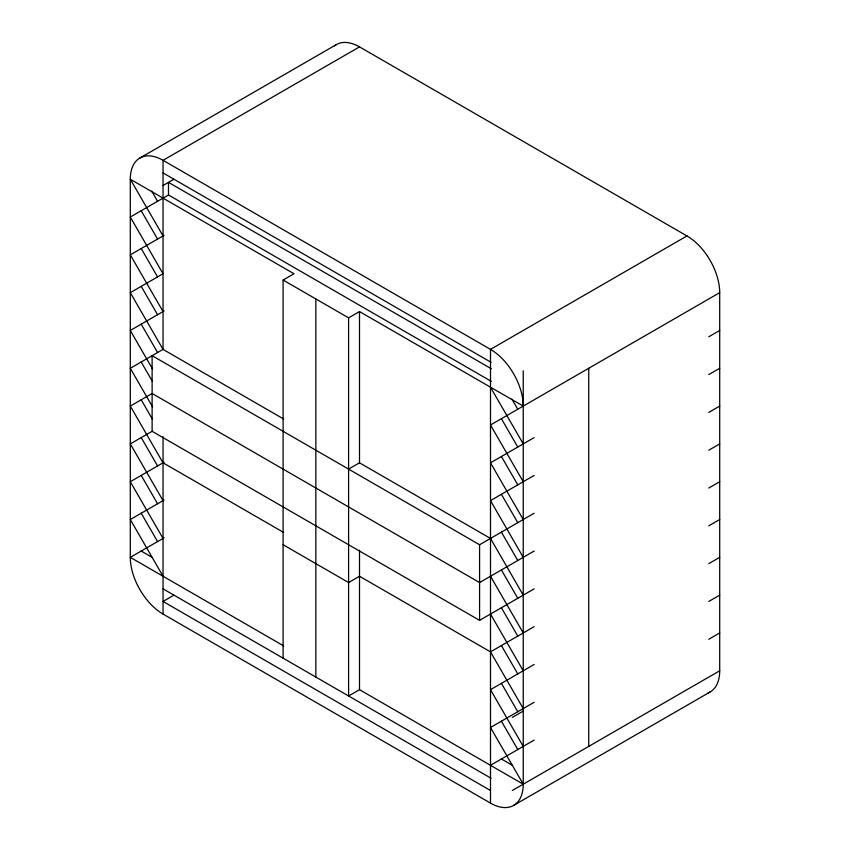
<?xml version="1.0" encoding="UTF-8"?>
<svg xmlns="http://www.w3.org/2000/svg" width="850" height="850" viewBox="0 0 850 850"><rect width="100%" height="100%" fill="white"/><g stroke="black" fill="none" stroke-linecap="round" stroke-linejoin="round"><path stroke-width="1.27" d="M139.878 158.026L336.356 44.593M708.008 692.984A46.314 26.733 60 0 0 719.706 670.778L719.706 292.655A46.314 26.733 60 0 0 686.959 235.939L359.507 46.888L163.041 160.321A46.314 26.733 60 0 0 130.294 179.222L130.294 557.345A46.314 26.733 60 0 0 163.041 614.061L490.493 803.112A46.314 26.733 60 0 0 523.239 784.21L523.239 370.791M163.041 185.523L173.952 179.222M491.353 368.783L168.491 182.378L168.491 194.979L130.294 217.037L163.041 273.753L130.294 292.666L163.041 349.382L283.677 419.029M164.124 235.312L130.294 254.851L163.041 311.567M164.124 310.941L130.294 330.469L152.554 369.038M283.103 658.166L283.103 280.054L294.015 273.753L130.294 179.222L163.041 235.939M534.151 513.219L479.581 544.733L152.118 355.683L152.118 431.301L130.294 443.902L163.041 500.629M283.103 280.054L348.596 317.868L359.507 311.567L523.239 406.087A46.314 26.733 60 0 0 490.493 349.371L163.041 160.321L163.041 349.382L130.294 368.284L152.554 406.853M164.124 462.177L130.294 481.716L163.041 538.433M164.124 499.991L130.294 519.531L163.041 576.247M164.124 537.806L130.294 557.345L283.677 645.894M686.959 235.939L490.493 349.371L490.493 803.112M348.596 469.115L359.507 462.814L490.493 538.433L523.239 595.149M173.952 595.149L163.041 601.449L490.493 790.511M719.706 292.655L490.493 425L523.239 481.716M534.151 437.601L490.493 462.814L523.239 519.531M708.794 336.77L719.706 330.469M534.151 475.416L490.493 500.618L523.239 557.334M708.794 374.584L719.706 368.284M708.794 412.399L719.706 406.098M534.151 551.034L479.581 582.548L152.118 393.486L130.294 406.098L163.041 462.814L283.677 532.461M708.794 450.203L719.706 443.902M534.151 702.281L490.493 727.494L523.239 784.21L359.507 689.679L348.596 695.98L348.596 317.868M152.118 431.301L479.581 620.362L534.151 588.848M708.794 488.017L719.706 481.716M283.103 544.733L348.596 582.548L359.507 576.247L490.493 651.865L534.151 626.662M708.794 525.831L719.706 519.531M534.151 664.466L490.493 689.679L523.239 746.396M708.794 563.646L719.706 557.334M708.794 601.449L719.706 595.149M512.316 717.4L523.239 711.099M490.493 765.298L534.151 740.095M708.794 639.264L719.706 632.963M512.316 790.511L719.706 670.778M513.644 805.407L710.122 691.974M163.041 172.922L491.066 362.312M168.491 194.979L491.353 381.384M141.206 551.044L152.501 557.558M501.404 758.997L512.699 765.521M163.041 588.848L491.066 778.239M511.881 399.033L517.778 409.243M490.493 387.186L523.239 443.902M501.404 418.699L517.778 447.058M501.404 456.503L517.778 484.861M501.404 494.317L517.778 522.676M501.404 532.132L517.778 560.49M501.404 569.946L517.778 598.304M490.493 576.247L523.239 632.963M501.404 607.75L517.778 636.108M490.493 614.051L523.239 670.778M501.404 645.564L517.778 673.923M490.493 651.865L523.239 708.581M501.404 683.379L517.778 711.737M501.404 721.193L517.778 749.551M151.683 191.069L157.579 201.28M141.206 210.736L157.579 239.094M141.206 248.551L157.579 276.909M141.206 286.354L157.579 314.712M141.206 324.169L157.579 352.527M141.206 361.983L152.341 381.267M141.206 399.797L152.341 419.082M141.206 437.601L157.579 465.959M141.206 475.416L157.579 503.774M141.206 513.23L157.579 541.588M588.731 368.284L588.731 746.396M479.581 544.733L479.581 620.362M359.507 311.567L359.507 462.814M359.507 550.173L359.507 689.679M315.849 298.956L315.849 677.078M163.041 436.73L163.041 614.061M334.422 45.911A46.314 26.733 60 0 1 359.507 46.888"/></g></svg>
